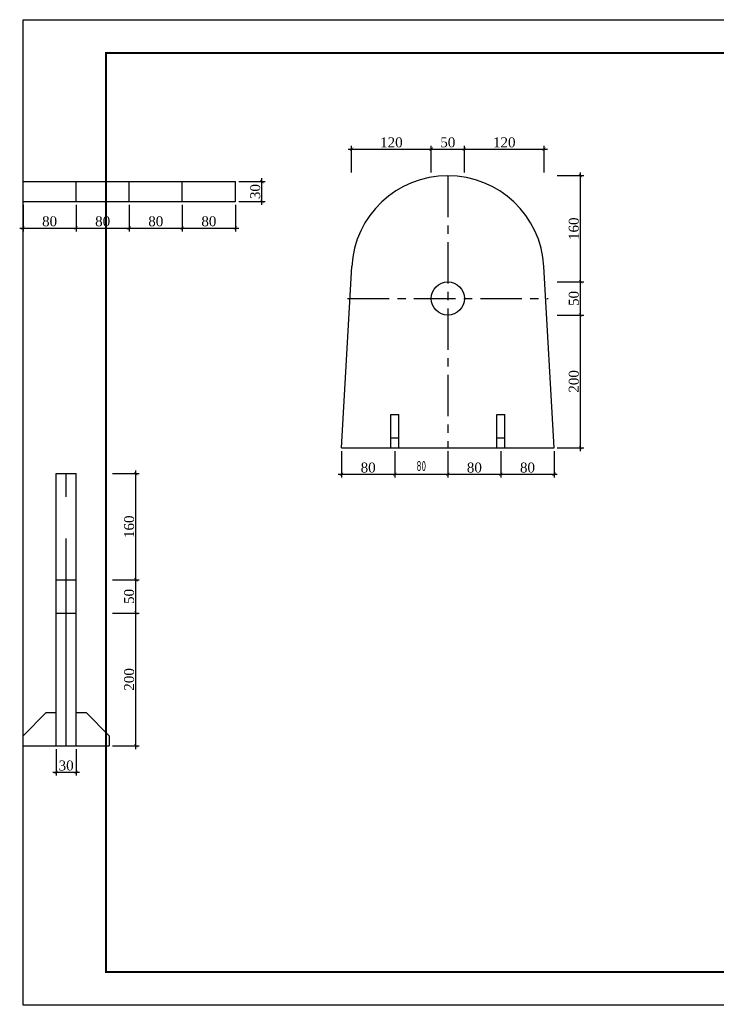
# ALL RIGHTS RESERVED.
# Model space of a CAD drawing. Extents: x -100 to 128588, y 0 to 38280.
# Drawn here: x -100 to 20950, y 8580 to 38280 of the extents above; entities that cross this region are included whole.
import ezdxf
from ezdxf.enums import TextEntityAlignment as Align

# ---------------------------------------------------------------- set-up
doc = ezdxf.new("R2010")
doc.units = 0
doc.header["$LTSCALE"] = 1000
doc.linetypes.add('CENTER', pattern=[2, 1.25, -0.25, 0.25, -0.25])
doc.layers.get('0').update_dxf_attribs({"linetype": 'CONTINUOUS'})
doc.layers.get('Defpoints').update_dxf_attribs({"linetype": 'CONTINUOUS'})
doc.layers.add('1粗实线', color=1, linetype='CONTINUOUS', lineweight=30)
doc.layers.add('HFZT', color=5, linetype='CONTINUOUS', lineweight=15)
doc.styles.add('dd', font='times.ttf')
doc.styles.add('TSSD_Dimension', font='tssdeng.shx', dxfattribs={"width": 0.7, "bigfont": 'hztxt.shx'})
doc.styles.add('TSSD_NORM', font='tssdeng.shx', dxfattribs={"width": 0.7, "bigfont": 'hztxt.shx'})
doc.dimstyles.get("Standard").update_dxf_attribs({"dimtxt": 0.18, "dimasz": 0.18, "dimexe": 0.18, "dimexo": 0.0625, "dimgap": 0.09, "dimtad": 0, "dimtih": 1, "dimtoh": 1, "dimdec": 4, "dimzin": 0, "dimdsep": 46, "dimtxsty": 'Standard', "dimcen": 0.09, "dimadec": 0, "dimazin": 0, "dimtfac": 1, "dimtdec": 4, "dimtofl": 0, "dimtmove": 0, "dimatfit": 3, "dimfxl": 1, "dimtolj": 1, "dimtzin": 0, "dimarcsym": 0})
doc.dimstyles.new('TSSD_100_100', dxfattribs={"dimtxt": 300, "dimasz": 100, "dimexe": 100, "dimexo": 250, "dimgap": 100, "dimtad": 1, "dimdec": 0, "dimzin": 0, "dimdsep": 46, "dimtxsty": 'TSSD_Dimension', "dimblk": 'ARCHTICK', "dimblk1": 'ARCHTICK', "dimblk2": 'ARCHTICK', "dimcen": 0, "dimdle": 100, "dimclrt": 7, "dimadec": 0, "dimazin": 0, "dimtfac": 1, "dimtdec": 0, "dimtix": 1, "dimtmove": 2, "dimatfit": 3, "dimfxl": 1, "dimtolj": 1, "dimtzin": 0, "dimarcsym": 0})

# ---------------------------------------------------------------- blocks, each defined once
blk = doc.blocks.new('DETK')
at = {"color": 7, "linetype": 'Continuous'}
blk.add_lwpolyline([(0, 0), (0, 29700), (42000, 29700), (42000, 0), (0, 0)], dxfattribs=at)
at = {"layer": '1粗实线', "color": 7, "linetype": 'Continuous', "const_width": 60}
blk.add_lwpolyline([(2500, 1000), (2500, 28700), (41000, 28700), (41000, 1000), (2500, 1000)], dxfattribs=at)
at = {"layer": 'HFZT', "color": 2, "style": 'TSSD_NORM', "width": 0.7}
for tag, height, p in [('比例尺', 250, (40275, 3100)), ('图号', 250, (37501, 1700)), ('日期', 250, (40275, 1700)), ('图名', 400, (31926, 1425))]:
    blk.add_attdef(tag, text='', height=height, dxfattribs=at).set_placement(p, align=Align.MIDDLE)
blk = doc.blocks.new('_ArchTick')
at = {"color": 0, "linetype": 'ByBlock', "const_width": 0.15}
blk.add_lwpolyline([(-0.5, -0.5), (0.5, 0.5)], dxfattribs=at)
blk = doc.blocks.new('*D243')
at = {"color": 0, "lineweight": -2, "transparency": 16777216}
for p, q in [((9600, 25280), (9600, 24480)), ((11200, 25280), (11200, 24480)), ((9500, 24580), (11300, 24580))]:
    blk.add_line(p, q, dxfattribs=at)
at = {"layer": 'Defpoints', "color": 0, "transparency": 16777216}
for p in [(9600, 25380), (11200, 25380), (11200, 24580)]:
    blk.add_point(p, dxfattribs=at)
at = {"color": 0, "lineweight": -2, "transparency": 16777216, "xscale": 100, "yscale": 100, "zscale": 100, "rotation": 180}
blk.add_blockref('_ArchTick', (9600, 24580), dxfattribs=at)
at = {"color": 0, "lineweight": -2, "transparency": 16777216, "xscale": 100, "yscale": 100, "zscale": 100}
blk.add_blockref('_ArchTick', (11200, 24580), dxfattribs=at)
at = {"color": 0, "transparency": 16777216, "insert": (10400, 24782), "char_height": 300, "attachment_point": 5, "style": 'dd'}
blk.add_mtext('\\A1;80', dxfattribs=at)
blk = doc.blocks.new('*D244')
at = {"color": 0, "lineweight": -2, "transparency": 16777216}
for p, q in [((11200, 25130), (11200, 24480)), ((12800, 25130), (12800, 24480)), ((11100, 24580), (12900, 24580))]:
    blk.add_line(p, q, dxfattribs=at)
at = {"layer": 'Defpoints', "color": 0, "transparency": 16777216}
for p in [(11200, 25380), (12800, 25380), (12800, 24580)]:
    blk.add_point(p, dxfattribs=at)
at = {"color": 0, "lineweight": -2, "transparency": 16777216, "xscale": 100, "yscale": 100, "zscale": 100, "rotation": 180}
blk.add_blockref('_ArchTick', (11200, 24580), dxfattribs=at)
at = {"color": 0, "lineweight": -2, "transparency": 16777216, "xscale": 100, "yscale": 100, "zscale": 100}
blk.add_blockref('_ArchTick', (12800, 24580), dxfattribs=at)
at = {"color": 7, "transparency": 16777216, "insert": (12000, 24830), "char_height": 300, "attachment_point": 5, "style": 'TSSD_Dimension'}
blk.add_mtext('\\A1;80', dxfattribs=at)
blk = doc.blocks.new('*D245')
at = {"color": 0, "lineweight": -2, "transparency": 16777216}
for p, q in [((12800, 25280), (12800, 24480)), ((14400, 25280), (14400, 24480)), ((12700, 24580), (14500, 24580))]:
    blk.add_line(p, q, dxfattribs=at)
at = {"layer": 'Defpoints', "color": 0, "transparency": 16777216}
for p in [(12800, 25380), (14400, 25380), (14400, 24580)]:
    blk.add_point(p, dxfattribs=at)
at = {"color": 0, "lineweight": -2, "transparency": 16777216, "xscale": 100, "yscale": 100, "zscale": 100, "rotation": 180}
blk.add_blockref('_ArchTick', (12800, 24580), dxfattribs=at)
at = {"color": 0, "lineweight": -2, "transparency": 16777216, "xscale": 100, "yscale": 100, "zscale": 100}
blk.add_blockref('_ArchTick', (14400, 24580), dxfattribs=at)
at = {"color": 0, "transparency": 16777216, "insert": (13600, 24782), "char_height": 300, "attachment_point": 5, "style": 'dd'}
blk.add_mtext('\\A1;80', dxfattribs=at)
blk = doc.blocks.new('*D246')
at = {"color": 0, "lineweight": -2, "transparency": 16777216}
for p, q in [((14400, 25280), (14400, 24480)), ((16000, 25280), (16000, 24480)), ((14300, 24580), (16100, 24580))]:
    blk.add_line(p, q, dxfattribs=at)
at = {"layer": 'Defpoints', "color": 0, "transparency": 16777216}
for p in [(14400, 25380), (16000, 25380), (16000, 24580)]:
    blk.add_point(p, dxfattribs=at)
at = {"color": 0, "lineweight": -2, "transparency": 16777216, "xscale": 100, "yscale": 100, "zscale": 100, "rotation": 180}
blk.add_blockref('_ArchTick', (14400, 24580), dxfattribs=at)
at = {"color": 0, "lineweight": -2, "transparency": 16777216, "xscale": 100, "yscale": 100, "zscale": 100}
blk.add_blockref('_ArchTick', (16000, 24580), dxfattribs=at)
at = {"color": 0, "transparency": 16777216, "insert": (15200, 24782), "char_height": 300, "attachment_point": 5, "style": 'dd'}
blk.add_mtext('\\A1;80', dxfattribs=at)
blk = doc.blocks.new('*D247')
at = {"color": 0, "lineweight": -2, "transparency": 16777216}
for p, q in [((16800, 25280), (16800, 29480)), ((16100, 29380), (16900, 29380)), ((16100, 25380), (16900, 25380))]:
    blk.add_line(p, q, dxfattribs=at)
at = {"layer": 'Defpoints', "color": 0, "transparency": 16777216}
for p in [(16000, 29380), (16800, 29380), (16000, 25380)]:
    blk.add_point(p, dxfattribs=at)
at = {"color": 0, "lineweight": -2, "transparency": 16777216, "xscale": 100, "yscale": 100, "zscale": 100}
for p, rotation in [((16800, 29380), 90), ((16800, 25380), 270)]:
    blk.add_blockref('_ArchTick', p, dxfattribs=dict(at, rotation=rotation))
at = {"color": 0, "transparency": 16777216, "insert": (16597, 27380), "char_height": 300, "attachment_point": 5, "rotation": 90, "style": 'dd'}
blk.add_mtext('\\A1;200', dxfattribs=at)
blk = doc.blocks.new('*D248')
at = {"color": 0, "lineweight": -2, "transparency": 16777216}
for p, q in [((16100, 30380), (16900, 30380)), ((16800, 29280), (16800, 30480)), ((16100, 29380), (16900, 29380))]:
    blk.add_line(p, q, dxfattribs=at)
at = {"layer": 'Defpoints', "color": 0, "transparency": 16777216}
for p in [(16000, 30380), (16800, 30380), (16000, 29380)]:
    blk.add_point(p, dxfattribs=at)
at = {"color": 0, "lineweight": -2, "transparency": 16777216, "xscale": 100, "yscale": 100, "zscale": 100}
for p, rotation in [((16800, 30380), 90), ((16800, 29380), 270)]:
    blk.add_blockref('_ArchTick', p, dxfattribs=dict(at, rotation=rotation))
at = {"color": 0, "transparency": 16777216, "insert": (16597, 29880), "char_height": 300, "attachment_point": 5, "rotation": 90, "style": 'dd'}
blk.add_mtext('\\A1;50', dxfattribs=at)
blk = doc.blocks.new('*D249')
at = {"color": 0, "lineweight": -2, "transparency": 16777216}
for p, q in [((16100, 33580), (16900, 33580)), ((16800, 30280), (16800, 33680)), ((16100, 30380), (16900, 30380))]:
    blk.add_line(p, q, dxfattribs=at)
at = {"layer": 'Defpoints', "color": 0, "transparency": 16777216}
for p in [(16000, 33580), (16800, 33580), (16000, 30380)]:
    blk.add_point(p, dxfattribs=at)
at = {"color": 0, "lineweight": -2, "transparency": 16777216, "xscale": 100, "yscale": 100, "zscale": 100}
for p, rotation in [((16800, 33580), 90), ((16800, 30380), 270)]:
    blk.add_blockref('_ArchTick', p, dxfattribs=dict(at, rotation=rotation))
at = {"color": 0, "transparency": 16777216, "insert": (16597, 31980), "char_height": 300, "attachment_point": 5, "rotation": 90, "style": 'dd'}
blk.add_mtext('\\A1;160', dxfattribs=at)
blk = doc.blocks.new('*D250')
at = {"color": 0, "lineweight": -2, "transparency": 16777216}
for p, q in [((9900, 33680), (9900, 34480)), ((12300, 33680), (12300, 34480)), ((9800, 34380), (12400, 34380))]:
    blk.add_line(p, q, dxfattribs=at)
at = {"layer": 'Defpoints', "color": 0, "transparency": 16777216}
for p in [(12300, 34380), (9900, 33580), (12300, 33580)]:
    blk.add_point(p, dxfattribs=at)
at = {"color": 0, "lineweight": -2, "transparency": 16777216, "xscale": 100, "yscale": 100, "zscale": 100, "rotation": 180}
blk.add_blockref('_ArchTick', (9900, 34380), dxfattribs=at)
at = {"color": 0, "lineweight": -2, "transparency": 16777216, "xscale": 100, "yscale": 100, "zscale": 100}
blk.add_blockref('_ArchTick', (12300, 34380), dxfattribs=at)
at = {"color": 0, "transparency": 16777216, "insert": (11100, 34582), "char_height": 300, "attachment_point": 5, "style": 'dd'}
blk.add_mtext('\\A1;120', dxfattribs=at)
blk = doc.blocks.new('*D251')
at = {"color": 0, "lineweight": -2, "transparency": 16777216}
for p, q in [((12300, 33680), (12300, 34480)), ((13300, 33680), (13300, 34480)), ((12200, 34380), (13400, 34380))]:
    blk.add_line(p, q, dxfattribs=at)
at = {"layer": 'Defpoints', "color": 0, "transparency": 16777216}
for p in [(13300, 34380), (12300, 33580), (13300, 33580)]:
    blk.add_point(p, dxfattribs=at)
at = {"color": 0, "lineweight": -2, "transparency": 16777216, "xscale": 100, "yscale": 100, "zscale": 100, "rotation": 180}
blk.add_blockref('_ArchTick', (12300, 34380), dxfattribs=at)
at = {"color": 0, "lineweight": -2, "transparency": 16777216, "xscale": 100, "yscale": 100, "zscale": 100}
blk.add_blockref('_ArchTick', (13300, 34380), dxfattribs=at)
at = {"color": 0, "transparency": 16777216, "insert": (12800, 34582), "char_height": 300, "attachment_point": 5, "style": 'dd'}
blk.add_mtext('\\A1;50', dxfattribs=at)
blk = doc.blocks.new('*D252')
at = {"color": 0, "lineweight": -2, "transparency": 16777216}
for p, q in [((13300, 33680), (13300, 34480)), ((15700, 33680), (15700, 34480)), ((13200, 34380), (15800, 34380))]:
    blk.add_line(p, q, dxfattribs=at)
at = {"layer": 'Defpoints', "color": 0, "transparency": 16777216}
for p in [(15700, 34380), (13300, 33580), (15700, 33580)]:
    blk.add_point(p, dxfattribs=at)
at = {"color": 0, "lineweight": -2, "transparency": 16777216, "xscale": 100, "yscale": 100, "zscale": 100, "rotation": 180}
blk.add_blockref('_ArchTick', (13300, 34380), dxfattribs=at)
at = {"color": 0, "lineweight": -2, "transparency": 16777216, "xscale": 100, "yscale": 100, "zscale": 100}
blk.add_blockref('_ArchTick', (15700, 34380), dxfattribs=at)
at = {"color": 0, "transparency": 16777216, "insert": (14500, 34582), "char_height": 300, "attachment_point": 5, "style": 'dd'}
blk.add_mtext('\\A1;120', dxfattribs=at)
blk = doc.blocks.new('*D253')
at = {"color": 0, "lineweight": -2, "transparency": 16777216}
for p, q in [((1000, 16300), (1000, 15500)), ((1600, 16300), (1600, 15500)), ((900, 15600), (1700, 15600))]:
    blk.add_line(p, q, dxfattribs=at)
at = {"layer": 'Defpoints', "color": 0, "transparency": 16777216}
for p in [(1000, 16400), (1600, 16400), (1600, 15600)]:
    blk.add_point(p, dxfattribs=at)
at = {"color": 0, "lineweight": -2, "transparency": 16777216, "xscale": 100, "yscale": 100, "zscale": 100, "rotation": 180}
blk.add_blockref('_ArchTick', (1000, 15600), dxfattribs=at)
at = {"color": 0, "lineweight": -2, "transparency": 16777216, "xscale": 100, "yscale": 100, "zscale": 100}
blk.add_blockref('_ArchTick', (1600, 15600), dxfattribs=at)
at = {"color": 0, "transparency": 16777216, "insert": (1300, 15803), "char_height": 300, "attachment_point": 5, "style": 'dd'}
blk.add_mtext('\\A1;30', dxfattribs=at)
blk = doc.blocks.new('*D254')
at = {"color": 0, "lineweight": -2, "transparency": 16777216}
for p, q in [((3400, 16300), (3400, 20500)), ((2700, 20400), (3500, 20400)), ((2700, 16400), (3500, 16400))]:
    blk.add_line(p, q, dxfattribs=at)
at = {"layer": 'Defpoints', "color": 0, "transparency": 16777216}
for p in [(2600, 20400), (3400, 20400), (2600, 16400)]:
    blk.add_point(p, dxfattribs=at)
at = {"color": 0, "lineweight": -2, "transparency": 16777216, "xscale": 100, "yscale": 100, "zscale": 100}
for p, rotation in [((3400, 20400), 90), ((3400, 16400), 270)]:
    blk.add_blockref('_ArchTick', p, dxfattribs=dict(at, rotation=rotation))
at = {"color": 0, "transparency": 16777216, "insert": (3197, 18400), "char_height": 300, "attachment_point": 5, "rotation": 90, "style": 'dd'}
blk.add_mtext('\\A1;200', dxfattribs=at)
blk = doc.blocks.new('*D255')
at = {"color": 0, "lineweight": -2, "transparency": 16777216}
for p, q in [((2700, 21400), (3500, 21400)), ((3400, 20300), (3400, 21500)), ((2700, 20400), (3500, 20400))]:
    blk.add_line(p, q, dxfattribs=at)
at = {"layer": 'Defpoints', "color": 0, "transparency": 16777216}
for p in [(2600, 21400), (3400, 21400), (2600, 20400)]:
    blk.add_point(p, dxfattribs=at)
at = {"color": 0, "lineweight": -2, "transparency": 16777216, "xscale": 100, "yscale": 100, "zscale": 100}
for p, rotation in [((3400, 21400), 90), ((3400, 20400), 270)]:
    blk.add_blockref('_ArchTick', p, dxfattribs=dict(at, rotation=rotation))
at = {"color": 0, "transparency": 16777216, "insert": (3197, 20900), "char_height": 300, "attachment_point": 5, "rotation": 90, "style": 'dd'}
blk.add_mtext('\\A1;50', dxfattribs=at)
blk = doc.blocks.new('*D256')
at = {"color": 0, "lineweight": -2, "transparency": 16777216}
for p, q in [((3400, 21300), (3400, 24700)), ((2700, 24600), (3500, 24600)), ((2700, 21400), (3500, 21400))]:
    blk.add_line(p, q, dxfattribs=at)
at = {"layer": 'Defpoints', "color": 0, "transparency": 16777216}
for p in [(2600, 24600), (3400, 24600), (2600, 21400)]:
    blk.add_point(p, dxfattribs=at)
at = {"color": 0, "lineweight": -2, "transparency": 16777216, "xscale": 100, "yscale": 100, "zscale": 100}
for p, rotation in [((3400, 24600), 90), ((3400, 21400), 270)]:
    blk.add_blockref('_ArchTick', p, dxfattribs=dict(at, rotation=rotation))
at = {"color": 0, "transparency": 16777216, "insert": (3197, 23000), "char_height": 300, "attachment_point": 5, "rotation": 90, "style": 'dd'}
blk.add_mtext('\\A1;160', dxfattribs=at)
blk = doc.blocks.new('*D257')
at = {"color": 0, "lineweight": -2, "transparency": 16777216}
for p, q in [((0, 32700), (0, 31900)), ((1600, 32700), (1600, 31900)), ((-100, 32000), (1700, 32000))]:
    blk.add_line(p, q, dxfattribs=at)
at = {"layer": 'Defpoints', "color": 0, "transparency": 16777216}
for p in [(0, 32800), (1600, 32800), (1600, 32000)]:
    blk.add_point(p, dxfattribs=at)
at = {"color": 0, "lineweight": -2, "transparency": 16777216, "xscale": 100, "yscale": 100, "zscale": 100, "rotation": 180}
blk.add_blockref('_ArchTick', (0, 32000), dxfattribs=at)
at = {"color": 0, "lineweight": -2, "transparency": 16777216, "xscale": 100, "yscale": 100, "zscale": 100}
blk.add_blockref('_ArchTick', (1600, 32000), dxfattribs=at)
at = {"color": 0, "transparency": 16777216, "insert": (800, 32203), "char_height": 300, "attachment_point": 5, "style": 'dd'}
blk.add_mtext('\\A1;80', dxfattribs=at)
blk = doc.blocks.new('*D258')
at = {"color": 0, "lineweight": -2, "transparency": 16777216}
for p, q in [((1600, 32700), (1600, 31900)), ((3200, 32700), (3200, 31900)), ((1500, 32000), (3300, 32000))]:
    blk.add_line(p, q, dxfattribs=at)
at = {"layer": 'Defpoints', "color": 0, "transparency": 16777216}
for p in [(1600, 32800), (3200, 32800), (3200, 32000)]:
    blk.add_point(p, dxfattribs=at)
at = {"color": 0, "lineweight": -2, "transparency": 16777216, "xscale": 100, "yscale": 100, "zscale": 100, "rotation": 180}
blk.add_blockref('_ArchTick', (1600, 32000), dxfattribs=at)
at = {"color": 0, "lineweight": -2, "transparency": 16777216, "xscale": 100, "yscale": 100, "zscale": 100}
blk.add_blockref('_ArchTick', (3200, 32000), dxfattribs=at)
at = {"color": 0, "transparency": 16777216, "insert": (2400, 32203), "char_height": 300, "attachment_point": 5, "style": 'dd'}
blk.add_mtext('\\A1;80', dxfattribs=at)
blk = doc.blocks.new('*D259')
at = {"color": 0, "lineweight": -2, "transparency": 16777216}
for p, q in [((3200, 32700), (3200, 31900)), ((4800, 32700), (4800, 31900)), ((3100, 32000), (4900, 32000))]:
    blk.add_line(p, q, dxfattribs=at)
at = {"layer": 'Defpoints', "color": 0, "transparency": 16777216}
for p in [(3200, 32800), (4800, 32800), (4800, 32000)]:
    blk.add_point(p, dxfattribs=at)
at = {"color": 0, "lineweight": -2, "transparency": 16777216, "xscale": 100, "yscale": 100, "zscale": 100, "rotation": 180}
blk.add_blockref('_ArchTick', (3200, 32000), dxfattribs=at)
at = {"color": 0, "lineweight": -2, "transparency": 16777216, "xscale": 100, "yscale": 100, "zscale": 100}
blk.add_blockref('_ArchTick', (4800, 32000), dxfattribs=at)
at = {"color": 0, "transparency": 16777216, "insert": (4000, 32203), "char_height": 300, "attachment_point": 5, "style": 'dd'}
blk.add_mtext('\\A1;80', dxfattribs=at)
blk = doc.blocks.new('*D260')
at = {"color": 0, "lineweight": -2, "transparency": 16777216}
for p, q in [((4800, 32700), (4800, 31900)), ((6400, 32700), (6400, 31900)), ((4700, 32000), (6500, 32000))]:
    blk.add_line(p, q, dxfattribs=at)
at = {"layer": 'Defpoints', "color": 0, "transparency": 16777216}
for p in [(4800, 32800), (6400, 32800), (6400, 32000)]:
    blk.add_point(p, dxfattribs=at)
at = {"color": 0, "lineweight": -2, "transparency": 16777216, "xscale": 100, "yscale": 100, "zscale": 100, "rotation": 180}
blk.add_blockref('_ArchTick', (4800, 32000), dxfattribs=at)
at = {"color": 0, "lineweight": -2, "transparency": 16777216, "xscale": 100, "yscale": 100, "zscale": 100}
blk.add_blockref('_ArchTick', (6400, 32000), dxfattribs=at)
at = {"color": 0, "transparency": 16777216, "insert": (5600, 32203), "char_height": 300, "attachment_point": 5, "style": 'dd'}
blk.add_mtext('\\A1;80', dxfattribs=at)
blk = doc.blocks.new('*D261')
at = {"color": 0, "lineweight": -2, "transparency": 16777216}
for p, q in [((6500, 33400), (7300, 33400)), ((7200, 32700), (7200, 33500)), ((6500, 32800), (7300, 32800))]:
    blk.add_line(p, q, dxfattribs=at)
at = {"layer": 'Defpoints', "color": 0, "transparency": 16777216}
for p in [(6400, 33400), (7200, 33400), (6400, 32800)]:
    blk.add_point(p, dxfattribs=at)
at = {"color": 0, "lineweight": -2, "transparency": 16777216, "xscale": 100, "yscale": 100, "zscale": 100}
for p, rotation in [((7200, 33400), 90), ((7200, 32800), 270)]:
    blk.add_blockref('_ArchTick', p, dxfattribs=dict(at, rotation=rotation))
at = {"color": 0, "transparency": 16777216, "insert": (6997, 33100), "char_height": 300, "attachment_point": 5, "rotation": 90, "style": 'dd'}
blk.add_mtext('\\A1;30', dxfattribs=at)

msp = doc.modelspace()

# ---------------------------------------------------------------- linework, layer by layer
at = {"linetype": 'CENTER'}
for p, q in [((12800, 33579.52671), (12800, 25379.52671)), ((9780, 29879.52671), (15820, 29879.52671))]:
    msp.add_line(p, q, dxfattribs=at)
for p, q in [((0, 33400), (6400, 33400)), ((0, 32800), (0, 33400)), ((1600, 32800), (1600, 33400)), ((3200, 32800), (3200, 33400)), ((4800, 32800), (4800, 33400)), ((6400, 32800), (6400, 33400)), ((0, 32800), (6400, 32800)), ((9600, 25379.52671), (9904.49685, 30840.96257)), ((16000, 25379.52671), (15695.50315, 30840.96257)), ((11080, 25379.52671), (11080, 26379.52671)), ((11080, 26379.52671), (11320, 26379.52671)), ((11320, 25379.52671), (11320, 26379.52671)), ((14280, 25379.52671), (14280, 26379.52671)), ((14280, 26379.52671), (14520, 26379.52671)), ((14520, 25379.52671), (14520, 26379.52671)), ((11080, 25679.52671), (11320, 25679.52671)), ((14280, 25679.52671), (14520, 25679.52671)), ((9600, 25379.52671), (16000, 25379.52671)), ((1000, 16400), (1000, 24600)), ((1000, 24600), (1600, 24600)), ((1600, 16400), (1600, 24600)), ((1000, 21400), (1600, 21400)), ((1000, 20400), (1600, 20400)), ((0, 16700), (700, 17400)), ((700, 17400), (1000, 17400)), ((1600, 17400), (1900, 17400)), ((1900, 17400), (2600, 16700)), ((0, 16400), (0, 16700)), ((2600, 16700), (2600, 16400)), ((0, 16400), (1000, 16400)), ((1000, 16400), (1600, 16400)), ((1600, 16400), (2600, 16400))]:
    msp.add_line(p, q)
at = {"linetype": 'CENTER', "ltscale": 5}
msp.add_line((1300, 16400), (1300, 24600), dxfattribs=at)
msp.add_circle((12800, 29879.52671), 500)
msp.add_arc((12800, 30679.52671), 2900, 3.191164621, 176.808835379)

# ---------------------------------------------------------------- block references
msp.add_blockref('DETK', (0, 8579.52671))

# ---------------------------------------------------------------- dimensions: what is measured, and where the dimension line sits
for p1, p2, distance, text, override, picture, middle in [((9900, 33579.52671), (12300, 33579.52671), 800, '120', {"dimtxt": 300, "dimasz": 100, "dimexe": 100, "dimexo": 100, "dimgap": 50, "dimtad": 1, "dimjust": 0, "dimtih": 1, "dimtxsty": 'dd', "dimblk1": 'ArchTick', "dimblk2": 'ArchTick', "dimsah": 1, "dimdle": 100}, '*D250', (11100, 34582.12224)), ((12300, 33579.52671), (13300, 33579.52671), 800, '50', {"dimtxt": 300, "dimasz": 100, "dimexe": 100, "dimexo": 100, "dimgap": 50, "dimtad": 1, "dimjust": 0, "dimtih": 1, "dimtxsty": 'dd', "dimblk1": 'ArchTick', "dimblk2": 'ArchTick', "dimsah": 1, "dimdle": 100}, '*D251', (12800, 34582.12224)), ((13300, 33579.52671), (15700, 33579.52671), 800, '120', {"dimtxt": 300, "dimasz": 100, "dimexe": 100, "dimexo": 100, "dimgap": 50, "dimtad": 1, "dimjust": 0, "dimtih": 1, "dimtxsty": 'dd', "dimblk1": 'ArchTick', "dimblk2": 'ArchTick', "dimsah": 1, "dimdle": 100}, '*D252', (14500, 34582.12224)), ((16000, 30379.52671), (16000, 33579.52671), -800, '160', {"dimtxt": 300, "dimasz": 100, "dimexe": 100, "dimexo": 100, "dimgap": 50, "dimtad": 1, "dimjust": 0, "dimtih": 0, "dimtxsty": 'dd', "dimblk1": 'ArchTick', "dimblk2": 'ArchTick', "dimsah": 1, "dimdle": 100}, '*D249', (16597.40447, 31979.52671)), ((6400, 32800), (6400, 33400), -800, '30', {"dimtxt": 300, "dimasz": 100, "dimexe": 100, "dimexo": 100, "dimgap": 50, "dimtad": 1, "dimjust": 0, "dimtih": 0, "dimtxsty": 'dd', "dimblk1": 'ArchTick', "dimblk2": 'ArchTick', "dimsah": 1, "dimdle": 100}, '*D261', (6997.40447, 33100)), ((0, 32800), (1600, 32800), -800, '80', {"dimtxt": 300, "dimasz": 100, "dimexe": 100, "dimexo": 100, "dimgap": 50, "dimtad": 1, "dimjust": 0, "dimtih": 0, "dimtxsty": 'dd', "dimblk1": 'ArchTick', "dimblk2": 'ArchTick', "dimsah": 1, "dimdle": 100}, '*D257', (800, 32202.59553)), ((1600, 32800), (3200, 32800), -800, '80', {"dimtxt": 300, "dimasz": 100, "dimexe": 100, "dimexo": 100, "dimgap": 50, "dimtad": 1, "dimjust": 0, "dimtih": 0, "dimtxsty": 'dd', "dimblk1": 'ArchTick', "dimblk2": 'ArchTick', "dimsah": 1, "dimdle": 100}, '*D258', (2400, 32202.59553)), ((3200, 32800), (4800, 32800), -800, '80', {"dimtxt": 300, "dimasz": 100, "dimexe": 100, "dimexo": 100, "dimgap": 50, "dimtad": 1, "dimjust": 0, "dimtih": 0, "dimtxsty": 'dd', "dimblk1": 'ArchTick', "dimblk2": 'ArchTick', "dimsah": 1, "dimdle": 100}, '*D259', (4000, 32202.59553)), ((4800, 32800), (6400, 32800), -800, '80', {"dimtxt": 300, "dimasz": 100, "dimexe": 100, "dimexo": 100, "dimgap": 50, "dimtad": 1, "dimjust": 0, "dimtih": 0, "dimtxsty": 'dd', "dimblk1": 'ArchTick', "dimblk2": 'ArchTick', "dimsah": 1, "dimdle": 100}, '*D260', (5600, 32202.59553)), ((16000, 29379.52671), (16000, 30379.52671), -800, '50', {"dimtxt": 300, "dimasz": 100, "dimexe": 100, "dimexo": 100, "dimgap": 50, "dimtad": 1, "dimjust": 0, "dimtih": 0, "dimtxsty": 'dd', "dimblk1": 'ArchTick', "dimblk2": 'ArchTick', "dimsah": 1, "dimdle": 100}, '*D248', (16597.40447, 29879.52671)), ((16000, 25379.52671), (16000, 29379.52671), -800, '200', {"dimtxt": 300, "dimasz": 100, "dimexe": 100, "dimexo": 100, "dimgap": 50, "dimtad": 1, "dimjust": 0, "dimtih": 0, "dimtxsty": 'dd', "dimblk1": 'ArchTick', "dimblk2": 'ArchTick', "dimsah": 1, "dimdle": 100}, '*D247', (16597.40447, 27379.52671)), ((9600, 25379.52671), (11200, 25379.52671), -800, '80', {"dimtxt": 300, "dimasz": 100, "dimexe": 100, "dimexo": 100, "dimgap": 50, "dimtad": 1, "dimjust": 0, "dimtih": 0, "dimtxsty": 'dd', "dimblk1": 'ArchTick', "dimblk2": 'ArchTick', "dimsah": 1, "dimdle": 100}, '*D243', (10400, 24782.12224)), ((12800, 25379.52671), (14400, 25379.52671), -800, '80', {"dimtxt": 300, "dimasz": 100, "dimexe": 100, "dimexo": 100, "dimgap": 50, "dimtad": 1, "dimjust": 0, "dimtih": 0, "dimtxsty": 'dd', "dimblk1": 'ArchTick', "dimblk2": 'ArchTick', "dimsah": 1, "dimdle": 100}, '*D245', (13600, 24782.12224)), ((14400, 25379.52671), (16000, 25379.52671), -800, '80', {"dimtxt": 300, "dimasz": 100, "dimexe": 100, "dimexo": 100, "dimgap": 50, "dimtad": 1, "dimjust": 0, "dimtih": 0, "dimtxsty": 'dd', "dimblk1": 'ArchTick', "dimblk2": 'ArchTick', "dimsah": 1, "dimdle": 100}, '*D246', (15200, 24782.12224)), ((2600, 21400), (2600, 24600), -800, '160', {"dimtxt": 300, "dimasz": 100, "dimexe": 100, "dimexo": 100, "dimgap": 50, "dimtad": 1, "dimjust": 0, "dimtih": 0, "dimtxsty": 'dd', "dimblk1": 'ArchTick', "dimblk2": 'ArchTick', "dimsah": 1, "dimdle": 100}, '*D256', (3197.40447, 23000)), ((2600, 20400), (2600, 21400), -800, '50', {"dimtxt": 300, "dimasz": 100, "dimexe": 100, "dimexo": 100, "dimgap": 50, "dimtad": 1, "dimjust": 0, "dimtih": 0, "dimtxsty": 'dd', "dimblk1": 'ArchTick', "dimblk2": 'ArchTick', "dimsah": 1, "dimdle": 100}, '*D255', (3197.40447, 20900)), ((2600, 16400), (2600, 20400), -800, '200', {"dimtxt": 300, "dimasz": 100, "dimexe": 100, "dimexo": 100, "dimgap": 50, "dimtad": 1, "dimjust": 0, "dimtih": 0, "dimtxsty": 'dd', "dimblk1": 'ArchTick', "dimblk2": 'ArchTick', "dimsah": 1, "dimdle": 100}, '*D254', (3197.40447, 18400)), ((1000, 16400), (1600, 16400), -800, '30', {"dimtxt": 300, "dimasz": 100, "dimexe": 100, "dimexo": 100, "dimgap": 50, "dimtad": 1, "dimjust": 0, "dimtih": 0, "dimtxsty": 'dd', "dimblk1": 'ArchTick', "dimblk2": 'ArchTick', "dimsah": 1, "dimdle": 100}, '*D253', (1300, 15802.59553))]:
    dim = msp.add_aligned_dim(p1=p1, p2=p2, distance=distance, text=text, dimstyle='Standard', override=override)
    dim.commit()
    dim.dimension.update_dxf_attribs({"geometry": picture, "text_midpoint": middle})
dim = msp.add_aligned_dim(p1=(11200, 25379.52671), p2=(12800, 25379.52671), distance=-800, text='80', dimstyle='TSSD_100_100')
dim.commit()
dim.dimension.update_dxf_attribs({"geometry": '*D244', "text_midpoint": (12000, 24829.52671)})

doc.saveas('drawing.dxf')
